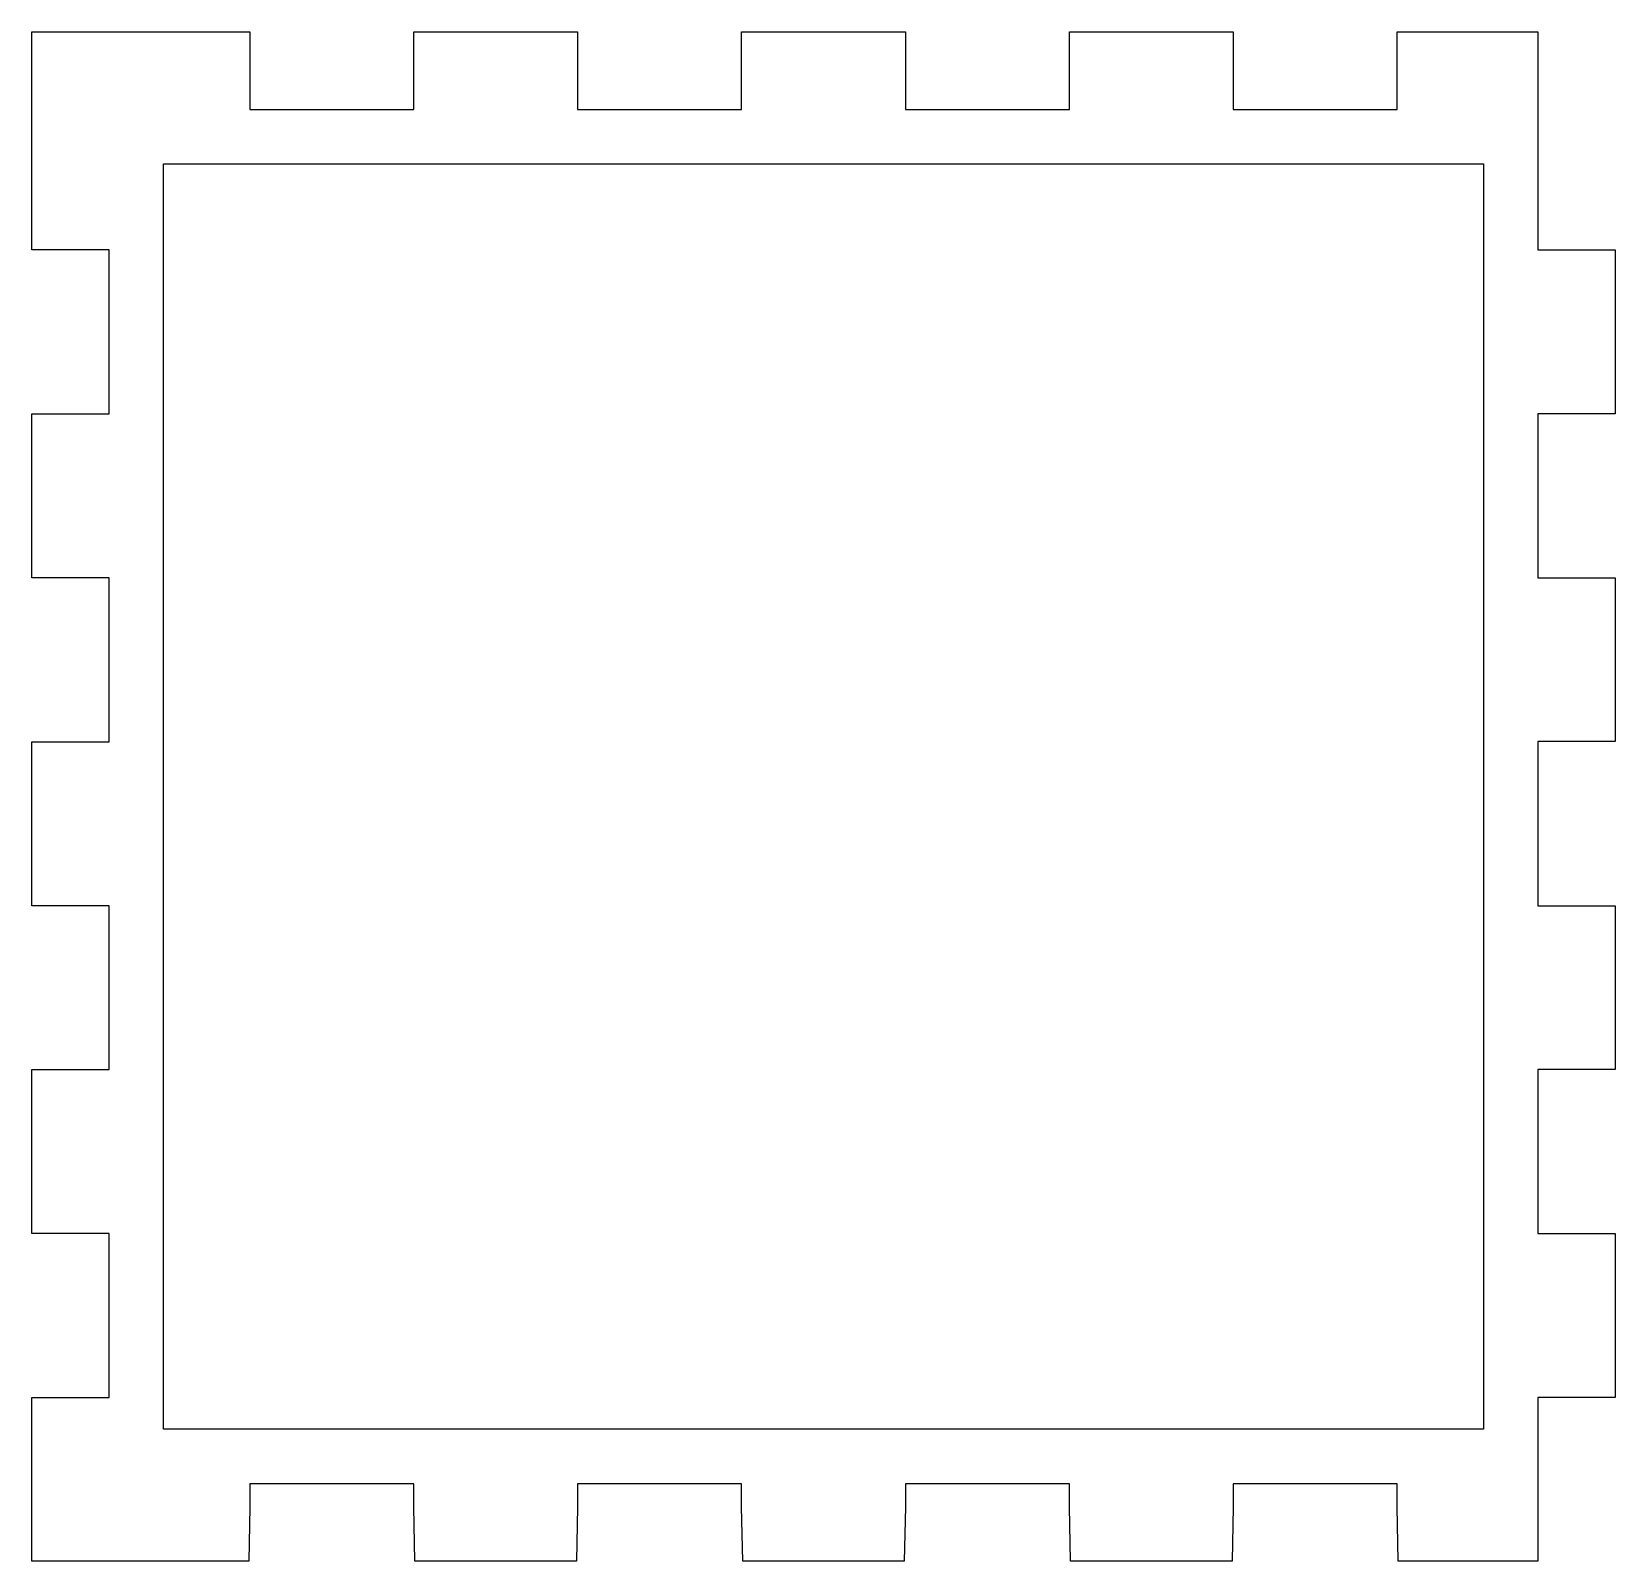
# Model space of a CAD drawing. Extents: x 28 to 546, y -814 to -28.
# Drawn here: x 91.7 to 295.3, y -562.6 to -365.9 of the extents above; entities that cross this region are included whole.
import ezdxf

# ---------------------------------------------------------------- set-up
doc = ezdxf.new("R2010")
doc.units = 0
doc.layers.add('LAYER_1', color=7, linetype='CONTINUOUS')

msp = doc.modelspace()

# ---------------------------------------------------------------- linework, layer by layer
at = {"layer": 'LAYER_1'}
for points in [[(285.32, -415.04), (285.32, -436.11), (295.3, -436.11), (295.3, -457.18), (285.32, -457.18), (285.32, -478.27), (295.3, -478.27), (295.3, -499.34), (285.32, -499.34), (285.32, -520.41), (295.3, -520.41), (295.3, -541.48), (285.32, -541.48), (285.32, -562.55), (267.39, -562.55), (267.24, -555.56), (267.24, -552.57), (246.17, -552.57), (246.17, -555.56), (246.02, -562.55), (225.25, -562.55), (225.1, -555.56), (225.1, -552.57), (204.03, -552.57), (204.03, -555.56), (203.88, -562.55), (183.1, -562.55), (182.95, -555.56), (182.95, -552.57), (161.87, -552.57), (161.87, -555.56), (161.73, -562.55), (140.95, -562.55), (140.8, -555.56), (140.8, -552.57), (119.74, -552.57), (119.74, -555.56), (119.59, -562.55), (91.68, -562.55), (91.68, -541.48), (101.66, -541.48), (101.66, -520.41), (91.68, -520.41), (91.68, -499.34), (101.66, -499.34), (101.66, -478.27), (91.68, -478.27), (91.68, -457.19), (101.66, -457.19), (101.66, -436.12), (91.68, -436.12), (91.68, -415.05), (101.66, -415.05), (101.66, -393.97), (91.68, -393.97), (91.68, -365.92), (119.74, -365.92), (119.74, -375.9), (140.8, -375.9), (140.8, -365.92), (161.87, -365.92), (161.87, -375.9), (182.95, -375.9), (182.95, -365.92), (204.03, -365.92), (204.03, -375.9), (225.1, -375.9), (225.1, -365.92), (246.17, -365.92), (246.17, -375.9), (267.24, -375.9), (267.24, -365.92), (285.32, -365.92), (285.32, -393.97), (295.3, -393.97), (295.3, -415.04), (285.32, -415.04)], [(278.33, -545.58), (108.64, -545.58), (108.64, -382.89), (278.33, -382.89), (278.33, -545.58)]]:
    msp.add_lwpolyline(points, dxfattribs=at)

doc.saveas('drawing.dxf')
